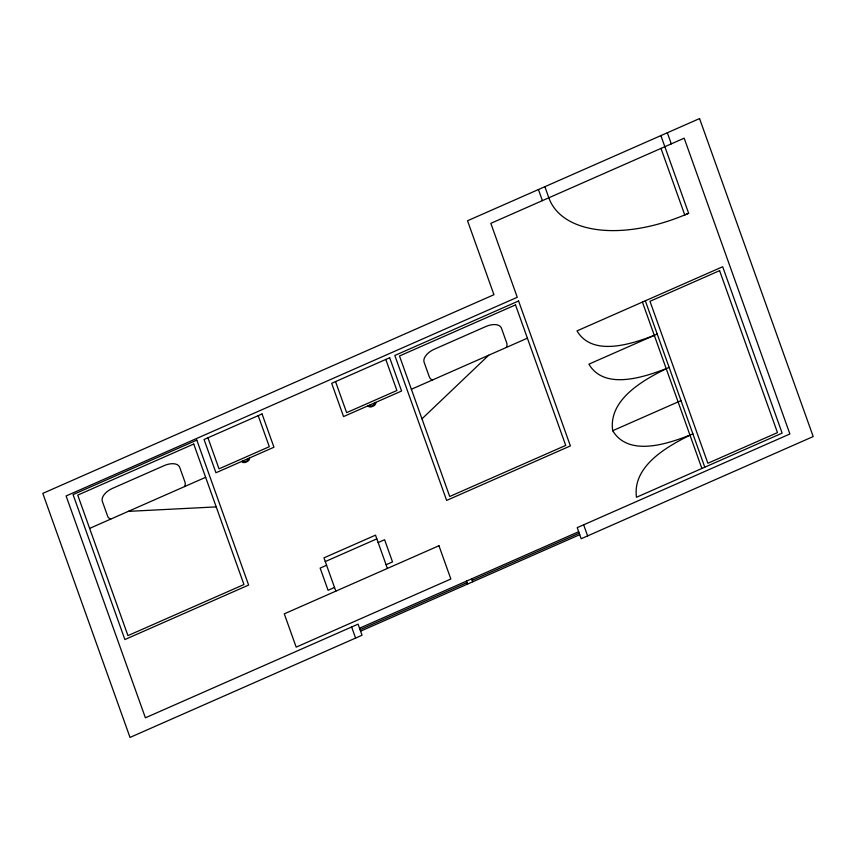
<?xml version="1.0" encoding="UTF-8"?>
<svg xmlns="http://www.w3.org/2000/svg" width="856" height="856" viewBox="0 0 856 856"><rect width="100%" height="100%" fill="white"/><g stroke="black" fill="none" stroke-linecap="round" stroke-linejoin="round"><path stroke-width="1.28" d="M421.955 418.851L488.733 355.208M669.114 367.352C644.942 378.962 608.006 398.939 612.693 430.718C629.064 457.842 669.788 443.237 692.9 433.906M689.99 435.19C666.289 446.907 632.252 466.456 636.479 497.272L782.138 433.125L722.667 266.74L577.008 330.887C592.502 357.22 631.814 343.973 654.316 335.359M660.885 135.612L688.631 213.262L684.768 214.963L660.982 148.409M89.623 528.398L205.643 477.306M411.383 389.266L527.403 338.184M657.215 334.075L588.896 364.164C604.4 390.497 643.712 377.25 666.203 368.636M612.693 430.718L681.002 400.629M325.269 561.568L376.833 538.863M326.585 565.27L320.144 568.106L328.073 590.287L334.514 587.451M378.149 542.554L384.59 539.719L392.519 561.9L386.077 564.746M359.531 628.218L578.667 531.715M360.055 629.695L467.044 582.583M472.202 580.304L579.191 533.192M360.59 631.172L579.726 534.668M128.293 511.374L216.215 506.891M667.327 132.776L671.297 143.862M645.328 300.798L704.788 467.183M642.417 302.082L701.888 468.467M544.865 186.704L548.835 197.79A126.913 70.417 -25.6 0 0 688.631 213.262M538.424 189.54L542.394 200.636M583.653 524.803L587.623 535.899M471.677 578.827L472.737 581.791M466.52 581.096L467.579 584.06M385.81 359.456L396.906 390.507L346.637 412.646L335.541 381.594M387.404 568.438L375.506 535.16L323.942 557.866L335.841 591.143M351.634 626.988L355.593 638.073M258.202 415.652L269.298 446.704L219.029 468.842L207.922 437.791M184.575 486.583A14.103 7.822 -25.6 0 0 184.982 482.131L179.696 467.333A14.103 7.822 -25.6 0 0 164.159 465.621L112.607 488.327A14.103 7.822 -25.6 0 0 102.356 501.402L107.642 516.189A14.103 7.822 -25.6 0 0 110.692 519.121M432.451 380A14.103 7.822 -25.6 0 1 429.402 377.057L424.116 362.27A14.103 7.822 -25.6 0 1 434.367 349.195L485.919 326.489A14.103 7.822 -25.6 0 1 501.456 328.212L506.741 342.999A14.103 7.822 -25.6 0 1 506.335 347.461M248.186 458.602A2.825 1.562 -25.6 0 1 246.154 461.266A2.825 1.562 -25.6 0 1 243.029 460.87M249.46 458.014A4.227 2.343 -25.6 0 1 246.421 462.005A4.227 2.343 -25.6 0 1 241.734 461.416M374.511 402.973A2.825 1.562 -25.6 0 1 372.478 405.637A2.825 1.562 -25.6 0 1 369.353 405.241M375.784 402.384A4.227 2.343 -25.6 0 1 372.745 406.375A4.227 2.343 -25.6 0 1 368.059 405.787M699.555 118.577L467.526 220.762L493.955 294.71L42.8 493.388L130.016 737.423L362.045 635.238L358.075 624.152L145.392 717.81L66.105 495.966L517.259 297.289L490.83 223.341L684.179 138.191L789.895 433.981L577.212 527.649L581.171 538.734L813.2 436.56L699.555 118.577M196.816 440.112L73.07 494.608L124.88 639.55L248.625 585.055L196.816 440.112M193.745 444.029L77.736 495.121L127.951 635.623L243.96 584.53L193.745 444.029M262.064 413.951L204.06 439.492L215.947 472.769L273.952 447.228L262.064 413.951M389.673 357.744L331.668 383.295L343.566 416.572L401.571 391.021L389.673 357.744M518.576 300.98L394.83 355.475L446.639 500.418L570.385 445.923L518.576 300.98M515.505 304.907L399.495 355.989L449.71 496.491L565.72 445.409L515.505 304.907M719.596 270.656L649.982 301.312L707.869 463.257L777.473 432.612L719.596 270.656M438.957 545.732L284.278 613.848L296.176 647.125L450.855 579.009L438.957 545.732"/></g></svg>
